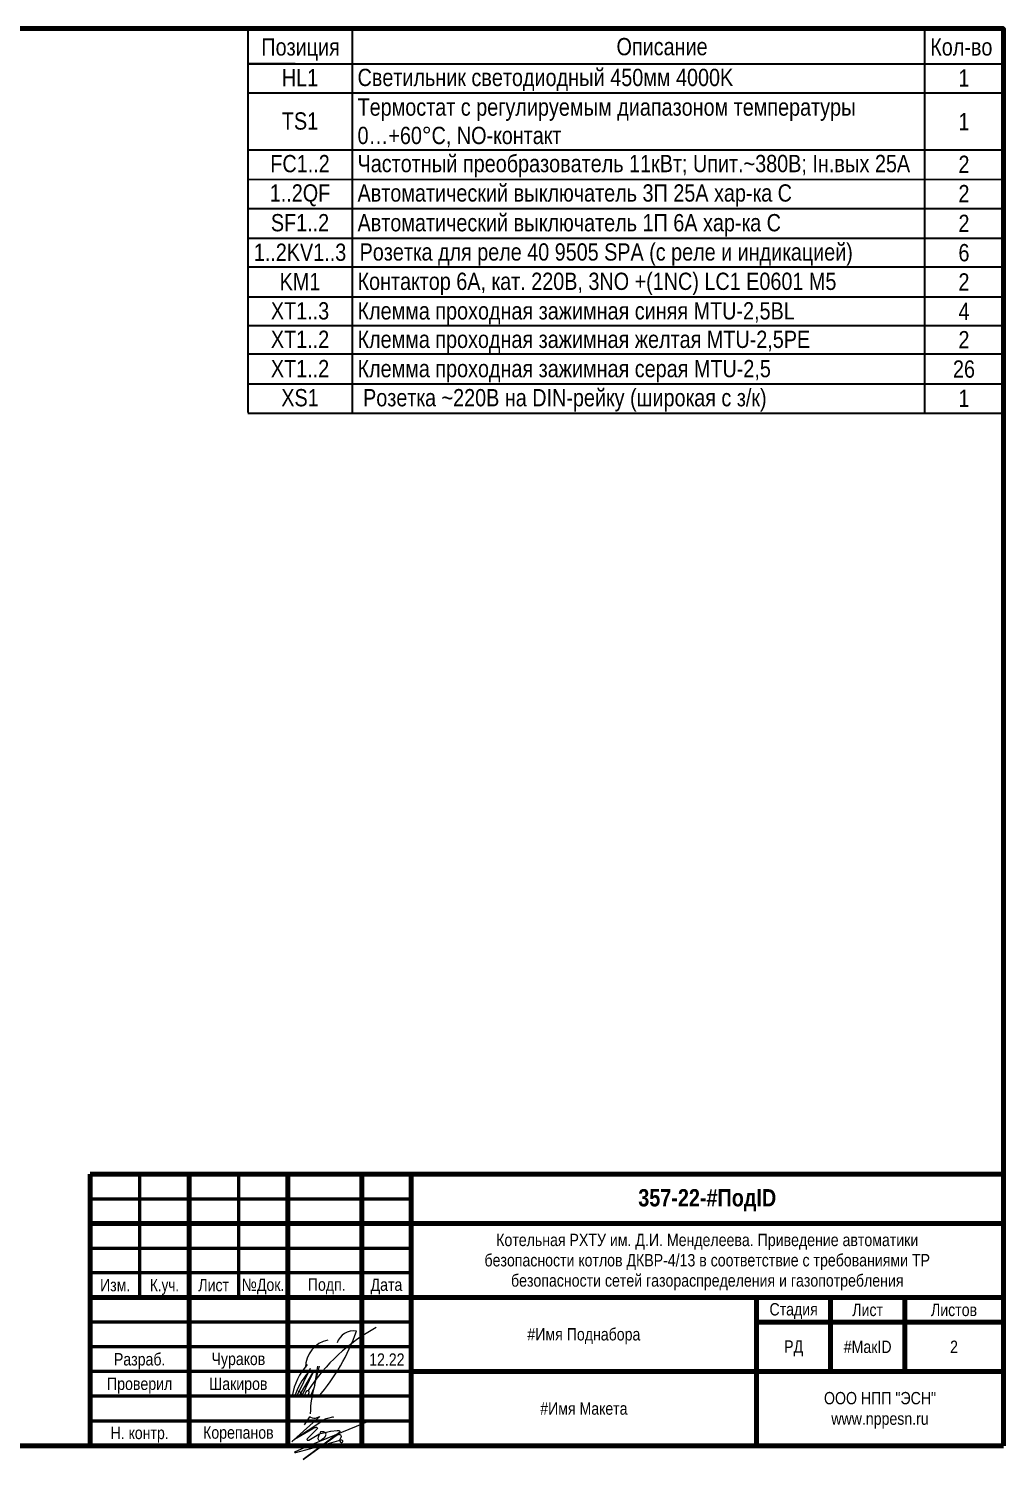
# Model space of a CAD drawing. Header units: millimetres. Extents: x -6000 to 26000, y -6000 to 26000.
# Drawn here: x 217.5 to 415, y -3213.7 to -2924 of the extents above; entities that cross this region are included whole.
import ezdxf

# ---------------------------------------------------------------- set-up
doc = ezdxf.new("R2010")
doc.units = ezdxf.units.MM
doc.header["$MEASUREMENT"] = 0
for name, color, linetype, lineweight in [('0_Ном._пера__1', 7, 'Continuous', 15), ('0_Ном._пера__241', 7, 'Continuous', 50), ('0_Ном._пера__246', 7, 'Continuous', 100), ('2D - Общий_Ном._пера__21', 7, 'Continuous', 30), ('Аннотация - Текст_Ном._пера__1', 7, 'Continuous', 15)]:
    doc.layers.add(name, color=color, linetype=linetype, lineweight=lineweight)
doc.layers.add('0_Ном._пера__9', color=7, linetype='Continuous', lineweight=15, true_color=0x3dad99)
doc.styles.add('СГЕНЕРИР_СТИЛЬ_1', font='ARIALN.TTF')
doc.styles.add('СГЕНЕРИР_СТИЛЬ_4', font='ARIALN.TTF')

msp = doc.modelspace()

# ---------------------------------------------------------------- linework, layer by layer
at = {"layer": '0_Ном._пера__241', "color": 7, "linetype": 'Continuous', "lineweight": 50}
for p, q in [((240, -3155.96), (240, -3180.96)), ((260, -3155.96), (260, -3180.96)), ((230, -3160.96), (295, -3160.96)), ((230, -3170.96), (295, -3170.96)), ((295, -3175.96), (230, -3175.96)), ((295, -3185.96), (230, -3185.96)), ((295, -3190.96), (230, -3190.96)), ((295, -3195.96), (230, -3195.96)), ((295, -3200.96), (230, -3200.96)), ((295, -3205.96), (230, -3205.96))]:
    msp.add_line(p, q, dxfattribs=at)
at = {"layer": '0_Ном._пера__246', "color": 7, "linetype": 'Continuous', "lineweight": 100}
for p, q in [((415, -3155.96), (230, -3155.96)), ((230, -3155.96), (230, -3210.96)), ((250, -3155.96), (250, -3210.96)), ((270, -3155.96), (270, -3210.96)), ((285, -3155.96), (285, -3210.96)), ((295, -3155.96), (295, -3210.96)), ((415, -3165.96), (230, -3165.96)), ((415, -3180.96), (230, -3180.96)), ((365, -3210.96), (365, -3180.96)), ((380, -3180.96), (380, -3195.96)), ((395, -3180.96), (395, -3195.96)), ((415, -3185.96), (365, -3185.96)), ((415, -3195.96), (295, -3195.96))]:
    msp.add_line(p, q, dxfattribs=at)
at = {"layer": '0_Ном._пера__246', "color": 7, "linetype": 'Continuous', "lineweight": 100, "flags": 128}
msp.add_lwpolyline([(415, -3210.96), (415, -2923.96), (20, -2923.96), (20, -3210.96)], close=True, dxfattribs=at)
at = {"layer": '0_Ном._пера__9', "color": 135, "linetype": 'Continuous', "lineweight": 15, "true_color": 0x3dad99}
for p, q in [((274.54, -3195.31), (271.86, -3200.86)), ((275.49, -3198.6), (276.47, -3194.84)), ((275.49, -3198.6), (276.07, -3194.87)), ((272.35, -3200.96), (275.1, -3196.17)), ((275.1, -3196.17), (272.84, -3200.86)), ((273.33, -3200.96), (273.51, -3200.63)), ((274.27, -3200.03), (274.13, -3201.06)), ((274.53, -3201.12), (275.27, -3199.37))]:
    msp.add_line(p, q, dxfattribs=at)
at = {"layer": '0_Ном._пера__9', "color": 135, "linetype": 'Continuous', "lineweight": 15, "true_color": 0x3dad99, "flags": 128}
for points in [[(273.37, -3206.72), (274.48, -3205.09, -0.414214), (274.51, -3205.08), (274.64, -3205.17, 0.267949), (275.98, -3205.28), (276.48, -3205.04, -0.775573), (276.51, -3205.07), (271.17, -3209.81), (270.81, -3210.16), (270.95, -3210.02, 0.030067), (271.39, -3209.65), (276.91, -3205.96, -0.091908), (278.11, -3205.37), (279.12, -3205.1, -0.933541), (279.19, -3205.22)], [(271.87, -3209.34), (275.11, -3207.49, -0.08719), (275.64, -3207.26), (275.75, -3207.23, -0.702393), (275.98, -3207.57), (273.94, -3209.6, 0.136086), (273.9, -3209.71, 0.443716), (274.02, -3209.84), (274.18, -3209.84, 0.161222), (274.25, -3209.82), (276.29, -3208.62, -0.026522), (276.38, -3208.56, -0.768791), (276.46, -3208.63), (276.23, -3209.06, 0.105043), (276.11, -3209.48, 0.43472), (276.54, -3209.94, 0.16132), (276.66, -3209.9), (277.28, -3209.44, 0.102211), (277.56, -3209.13), (277.58, -3209.09, -0.023478), (277.62, -3209.03, 0.197304), (277.75, -3208.47, 0.161257), (277.69, -3208.36, 0.094433), (277.46, -3208.21), (277.44, -3208.2, 0.083774), (277.2, -3208.14, 0.05387), (276.8, -3208.16, 0.985858), (276.69, -3208.48), (278.65, -3208.04, -0.027151), (278.73, -3208.03), (280.02, -3207.89, -0.046388), (280.15, -3207.88), (280.38, -3207.9, -0.65616), (280.5, -3208.26), (273.14, -3213.73), (279.32, -3209.23), (280.16, -3208.68), (280.27, -3208.66, -0.038414), (280.38, -3208.65), (280.48, -3208.65), (280.5, -3208.66, -0.402341), (280.8, -3209.26, 0.020676), (280.78, -3209.32), (280.55, -3209.7, 0.467701), (280.83, -3210.31, 0.131652), (281.07, -3210.22, 0.726247), (280.97, -3209.85), (280.88, -3209.83, 0.115506), (280.74, -3209.84), (274.6, -3211.56), (271.6, -3212.39), (271.48, -3212.38, -0.747293), (271.44, -3212.23), (273.5, -3211.25), (286.93, -3205.78)]]:
    msp.add_lwpolyline(points, format="xyb", dxfattribs=at)
at = {"layer": '0_Ном._пера__9', "color": 135, "linetype": 'Continuous', "lineweight": 15, "true_color": 0x3dad99}
for centre, radius, start, end in [((306.41, -3220.8), 38.51, 118.6981, 146.8966), ((279.27, -3195.11), 5.66, 101.6434, 180.3746), ((243.78, -3173.46), 42.61, 319.6537, 340.3805), ((283.34, -3191.24), 3.52, 80.6082, 161.7985), ((283.79, -3203.2), 13.12, 138.6736, 169.7126), ((286.05, -3206.2), 15.59, 139.9163, 160.3208), ((296.11, -3204.84), 21.55, 163.167, 179.0964), ((272.19, -3200.65), 0.668, 353.3227, 96.6773), ((273.35, -3200.35), 0.661, 268.7016, 341.1724)]:
    msp.add_arc(centre, radius, start, end, dxfattribs=at)
msp.add_ellipse((273.9, -3200.42), major_axis=(0.248, 0.662), ratio=0.421875, dxfattribs=at)
at = {"layer": '2D - Общий_Ном._пера__21', "color": 7, "linetype": 'Continuous', "lineweight": 30}
for p, q in [((261.91, -2923.96), (261.91, -3001.69)), ((261.91, -2923.96), (415, -2923.96)), ((283.08, -2923.96), (283.08, -3001.69)), ((399.02, -2923.96), (399.02, -3001.78)), ((415, -2923.96), (415, -3001.87)), ((271.49, -2931.07), (261.91, -2931.07)), ((261.91, -2931.07), (415, -2931.07)), ((261.91, -2937), (415, -2937)), ((261.91, -2948.53), (415, -2948.53)), ((261.91, -2954.47), (415, -2954.55)), ((261.91, -2960.4), (415, -2960.4)), ((261.91, -2966.42), (415, -2966.42)), ((261.91, -2972.19), (415, -2972.19)), ((261.91, -2978.29), (415, -2978.29)), ((261.91, -2984.06), (415, -2984.06)), ((261.91, -2989.82), (415, -2989.82)), ((261.91, -2995.93), (415, -2995.93)), ((261.91, -3001.87), (415, -3001.87))]:
    msp.add_line(p, q, dxfattribs=at)

# ---------------------------------------------------------------- texts
at = {"layer": '0_Ном._пера__1', "color": 7, "linetype": 'Continuous', "lineweight": 15, "attachment_point": 5}
for s, insert, char_height, style in [('\\A1;{\\pqc;\\fArial Narrow|b1|i0|c204|p34;357-22\\fArial Narrow|b1|i0|c204|p34;-\\fArial Narrow|b1|i0|c204|p34;#ПодID}', (355, -3161.25), 3.5, 'СГЕНЕРИР_СТИЛЬ_4'), ('\\A1;{\\pqc;\\fArial Narrow|b0|i0|c204|p34;Изм.}', (235.04, -3178.45), 2.5, 'СГЕНЕРИР_СТИЛЬ_1'), ('\\A1;{\\W0.950000x;\\pqc;\\fArial Narrow|b0|i0|c204|p34;К.уч.}', (245.04, -3178.8), 2.5, 'СГЕНЕРИР_СТИЛЬ_1'), ('\\A1;{\\pqc;\\fArial Narrow|b0|i0|c204|p34;Лист}', (255, -3178.45), 2.5, 'СГЕНЕРИР_СТИЛЬ_1'), ('\\A1;{\\pqc;\\fArial Narrow|b0|i0|c204|p34;№Док.}', (265, -3178.72), 2.5, 'СГЕНЕРИР_СТИЛЬ_1'), ('\\A1;{\\pqc;\\fArial Narrow|b0|i0|c204|p34; Подп.}', (277.5, -3178.69), 2.5, 'СГЕНЕРИР_СТИЛЬ_1'), ('\\A1;{\\pqc;\\fArial Narrow|b0|i0|c204|p34;Дата}', (290, -3178.72), 2.5, 'СГЕНЕРИР_СТИЛЬ_1'), ('\\A1;{\\pqc;\\fArial Narrow|b0|i0|c204|p34;Стадия}', (372.5, -3183.69), 2.5, 'СГЕНЕРИР_СТИЛЬ_1'), ('\\A1;{\\pqc;\\fArial Narrow|b0|i0|c204|p34;Лист}', (387.5, -3183.47), 2.5, 'СГЕНЕРИР_СТИЛЬ_1'), ('\\A1;{\\pqc;\\fArial Narrow|b0|i0|c204|p34;Листов}', (405, -3183.47), 2.5, 'СГЕНЕРИР_СТИЛЬ_1'), ('\\A1;{\\pqc;\\fArial Narrow|b0|i0|c204|p34;#Имя Поднабора}', (330, -3188.77), 2.5, 'СГЕНЕРИР_СТИЛЬ_1'), ('\\A1;{\\pqc;\\fArial Narrow|b0|i0|c204|p34;РД}', (372.5, -3191.25), 2.5, 'СГЕНЕРИР_СТИЛЬ_1'), ('\\A1;{\\pqc;\\fArial Narrow|b0|i0|c204|p34;#МакID}', (387.5, -3190.95), 2.5, 'СГЕНЕРИР_СТИЛЬ_1'), ('\\A1;{\\pqc;\\fArial Narrow|b0|i0|c204|p34;#Имя Макета}', (330, -3203.45), 2.5, 'СГЕНЕРИР_СТИЛЬ_1')]:
    msp.add_mtext(s, dxfattribs=dict(at, insert=insert, char_height=char_height, style=style))
at = {"layer": '0_Ном._пера__1', "color": 7, "linetype": 'Continuous', "lineweight": 15, "insert": (355, -3173.77), "char_height": 2.5, "width": 102.1134, "attachment_point": 5, "line_spacing_factor": 0.984993, "style": 'СГЕНЕРИР_СТИЛЬ_1'}
msp.add_mtext('\\A1;{\\pqc;\\fArial Narrow|b0|i0|c204|p34;Котельная РХТУ им. Д.И. Менделеева. Приведение автоматики безопасности котлов ДКВР-4/13 в соответствие с требованиями ТР безопасности сетей газораспределения и газопотребления}', dxfattribs=at)
at = {"layer": '0_Ном._пера__1', "color": 7, "linetype": 'Continuous', "lineweight": 15, "insert": (390, -3203.78), "char_height": 2.5, "attachment_point": 5, "line_spacing_factor": 0.996855, "style": 'СГЕНЕРИР_СТИЛЬ_1'}
msp.add_mtext('\\A1;{\\pqc;\\fArial Narrow|b0|i0|c204|p34;ООО НПП "ЭСН"\\P\\pqc;\\fArial Narrow|b0|i0|c204|p34;www.nppesn.ru}', dxfattribs=at)
at = {"layer": 'Аннотация - Текст_Ном._пера__1', "color": 7, "linetype": 'Continuous', "lineweight": 15, "style": 'СГЕНЕРИР_СТИЛЬ_1'}
for s, insert, char_height, attachment_point in [('\\A1;{\\pqc;\\fArial Narrow|b0|i0|c204|p34;Позиция}', (272.6, -2925.93), 3.5, 2), ('\\A1;{\\pqc;\\fArial Narrow|b0|i0|c204|p34;Описание}', (345.84, -2925.86), 3.5, 2), ('\\A1;{\\pqc;\\fArial Narrow|b0|i0|c204|p34;Кол\\fArial Narrow|b0|i0|c204|p34;-во}', (406.48, -2925.92), 3.5, 2), ('\\A1;{\\pqc;\\fArial Narrow|b0|i0|c204|p34;HL\\fArial Narrow|b0|i0|c204|p34;1}', (272.49, -2932.14), 3.5, 2), ('\\A1;{\\pql;\\fArial Narrow|b0|i0|c204|p34;Светильник светодиодный 450мм 4000K}', (284.15, -2932.1), 3.5, 1), ('\\A1;{\\pqc;\\fArial Narrow|b0|i0|c204|p34;1}', (407.01, -2932.23), 3.5, 2), ('\\A1;{\\pqc;\\fArial Narrow|b0|i0|c204|p34;TS1}', (272.49, -2940.92), 3.5, 2), ('\\A1;{\\pqc;\\fArial Narrow|b0|i0|c204|p34;1}', (407.01, -2941.05), 3.5, 2), ('\\A1;{\\pqc;\\fArial Narrow|b0|i0|c204|p34;FC1..2}', (272.49, -2949.56), 3.5, 2), ('\\A1;{\\pql;\\fArial Narrow|b0|i0|c204|p34;Частотный преобразователь 11кВт; Uпит.~380B; Iн.вых 25А}', (284.15, -2949.54), 3.5, 1), ('\\A1;{\\pqc;\\fArial Narrow|b0|i0|c204|p34;2}', (407.01, -2949.7), 3.5, 2), ('\\A1;{\\pqc;\\fArial Narrow|b0|i0|c204|p34;1..2QF}', (272.49, -2955.5), 3.4953, 2), ('\\A1;{\\pql;\\fArial Narrow|b0|i0|c204|p34;Автоматический выключатель 3П 25А хар-ка C}', (284.15, -2955.5), 3.5, 1), ('\\A1;{\\pqc;\\fArial Narrow|b0|i0|c204|p34;2}', (407.01, -2955.63), 3.5, 2), ('\\A1;{\\pql;\\fArial Narrow|b0|i0|c204|p34;Автоматический выключатель 1П 6А хар-ка C }', (284.15, -2961.52), 3.5, 1), ('\\A1;{\\pqc;\\fArial Narrow|b0|i0|c204|p34;SF1..2}', (272.49, -2961.52), 3.4953, 2), ('\\A1;{\\pqc;\\fArial Narrow|b0|i0|c204|p34;2}', (407.01, -2961.66), 3.5, 2), ('\\A1;{\\pqc;\\fArial Narrow|b0|i0|c204|p34;Розетка для реле 40 9505 SPA (с реле и индикацией)}', (334.53, -2967.45), 3.4953, 2), ('\\A1;{\\pqc;\\fArial Narrow|b0|i0|c204|p34;1..\\fArial Narrow|b0|i0|c204|p34;2\\fArial Narrow|b0|i0|c204|p34;KV1..3}', (272.49, -2967.5), 3.5, 2), ('\\A1;{\\pqc;\\fArial Narrow|b0|i0|c204|p34;6}', (407.01, -2967.59), 3.5, 2), ('\\A1;{\\pqc;\\fArial Narrow|b0|i0|c204|p34;KM\\fArial Narrow|b0|i0|c204|p34;1}', (272.49, -2973.44), 3.5, 2), ('\\A1;{\\pql;\\fArial Narrow|b0|i0|c204|p34;Контактор 6А, кат. 220В, 3NO +(1NС) LC1 E0601 M5}', (284.15, -2973.39), 3.5, 1), ('\\A1;{\\pqc;\\fArial Narrow|b0|i0|c204|p34;2}', (407.01, -2973.52), 3.5, 2), ('\\A1;{\\pqc;\\fArial Narrow|b0|i0|c204|p34;XT1..\\fArial Narrow|b0|i0|c204|p34;3}', (272.49, -2979.37), 3.5, 2), ('\\A1;{\\pql;\\fArial Narrow|b0|i0|c204|p34;Клемма проходная зажимная cиняя MTU-2,5BL}', (284.15, -2979.37), 3.5, 1), ('\\A1;{\\pqc;\\fArial Narrow|b0|i0|c204|p34;4}', (407.01, -2979.47), 3.5, 2), ('\\A1;{\\pqc;\\fArial Narrow|b0|i0|c204|p34;XT1..2}', (272.49, -2985.14), 3.5, 2), ('\\A1;{\\pql;\\fArial Narrow|b0|i0|c204|p34;Клемма проходная зажимная желтая MTU-2,5PE}', (284.15, -2985.14), 3.5, 1), ('\\A1;{\\pqc;\\fArial Narrow|b0|i0|c204|p34;2}', (407.01, -2985.22), 3.5, 2), ('\\A1;{\\pqc;\\fArial Narrow|b0|i0|c204|p34;XT\\fArial Narrow|b0|i0|c204|p34;1..2}', (272.49, -2991.07), 3.5, 2), ('\\A1;{\\pql;\\fArial Narrow|b0|i0|c204|p34;Клемма проходная зажимная cерая MTU-2,5}', (284.15, -2991.07), 3.5, 1), ('\\A1;{\\pqc;\\fArial Narrow|b0|i0|c204|p34;2\\fArial Narrow|b0|i0|c204|p34;6}', (407.01, -2991.16), 3.5, 2), ('\\A1;{\\pqc;\\fArial Narrow|b0|i0|c204|p34;XS1}', (272.49, -2996.96), 3.5, 2), ('\\A1;{\\pql;\\fArial Narrow|b0|i0|c204|p34; Розетка ~220В на DIN-рейку (широкая с з/к) }', (284.15, -2996.96), 3.5, 1), ('\\A1;{\\pqc;\\fArial Narrow|b0|i0|c204|p34;1}', (407.01, -2997.09), 3.5, 2), ('\\A1;{\\pqc;\\fArial Narrow|b0|i0|c204|p34;2}', (405, -3189.68), 2.5, 2), ('\\A1;{\\pqc;\\fArial Narrow|b0|i0|c204|p34;Разраб.}', (240, -3192.21), 2.5, 2), ('\\A1;{\\pqc;\\fArial Narrow|b0|i0|c204|p34;Чураков}', (260, -3192.13), 2.5, 2), ('\\A1;{\\pqc;\\fArial Narrow|b0|i0|c204|p34;12.22}', (290.08, -3192.27), 2.5, 2), ('\\A1;{\\pqc;\\fArial Narrow|b0|i0|c204|p34;Проверил}', (240, -3197.17), 2.5, 2), ('\\A1;{\\pqc;\\fArial Narrow|b0|i0|c204|p34;Шакиров}', (260, -3197.17), 2.5, 2), ('\\A1;{\\pqc;\\fArial Narrow|b0|i0|c204|p34;Н. контр.}', (240, -3207.12), 2.5, 2), ('\\A1;{\\pqc;\\fArial Narrow|b0|i0|c204|p34;Корепанов}', (260, -3207.04), 2.5, 2)]:
    msp.add_mtext(s, dxfattribs=dict(at, insert=insert, char_height=char_height, attachment_point=attachment_point))
at = {"layer": 'Аннотация - Текст_Ном._пера__1', "color": 7, "linetype": 'Continuous', "lineweight": 15, "insert": (284.15, -2938.1), "char_height": 3.5, "attachment_point": 1, "line_spacing_factor": 0.985499, "style": 'СГЕНЕРИР_СТИЛЬ_1'}
msp.add_mtext('\\A1;{\\pql;\\fArial Narrow|b0|i0|c204|p34;Термостат с регулируемым диапазоном температуры\\P\\pql;\\fArial Narrow|b0|i0|c204|p34;0…+60°C, NO-контакт}', dxfattribs=at)

doc.saveas('drawing.dxf')
